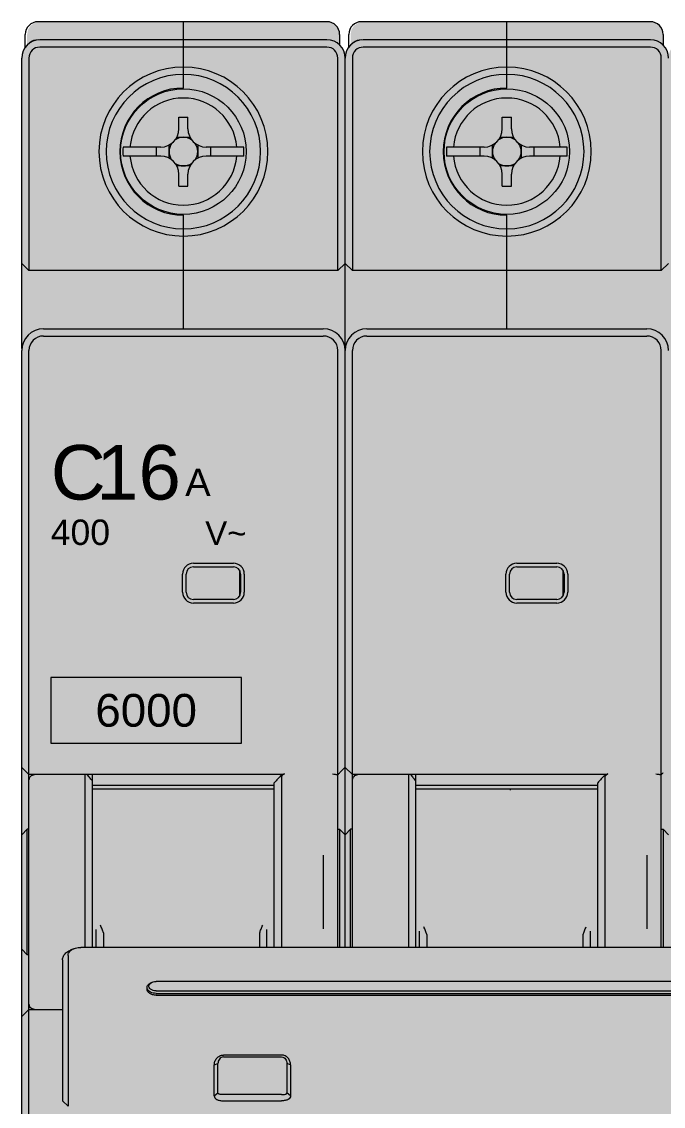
# Model space of a CAD drawing. Header units: millimetres. Extents: x 0 to 418, y -44 to 411.
# Drawn here: x 216.4 to 251.7, y 291.3 to 351 of the extents above; entities that cross this region are included whole.
import ezdxf
from ezdxf.enums import TextEntityAlignment as Align

# ---------------------------------------------------------------- set-up
doc = ezdxf.new("R2010")
doc.units = ezdxf.units.MM
for name, color, linetype, lineweight, true_color in [('BODY', 7, 'Continuous', 5, 0xf0f1eb), ('DETAILS', 7, 'Continuous', 5, 0x2f373d), ('INDICATOR', 7, 'Continuous', 5, 0x3d9868), ('LEVERS', 7, 'Continuous', 5, 0x2b7ac1), ('MARKING', 7, 'Continuous', 5, 0x2f373d), ('RECESS', 7, 'Continuous', 5, 0x6c747a), ('TERMINALS', 7, 'Continuous', 5, 0xa4adb6)]:
    doc.layers.add(name, color=color, linetype=linetype, lineweight=lineweight, true_color=true_color)
doc.layers.add('PARAMETERS', color=7, linetype='Continuous', plot=False)
doc.styles.add('BLOCK_ARIAL', font='arial.ttf')

# ---------------------------------------------------------------- blocks, each defined once
blk = doc.blocks.new('AV_3PN_72')
at = {"layer": 'BODY', "true_color": 0xf0f1eb}
h = blk.add_hatch(color=7, dxfattribs=at)
h.paths.add_polyline_path([(14.7, 2.2), (14.7, 0), (3.2, 0), (3.2, 2.2), (1.4, 2.2), (1.13, 2.255), (0.905, 2.405), (0.755, 2.63), (0.7, 2.9), (0.7, 3.4), (0.827, 3.4), (0.69, 3.49), (0.48, 3.81), (0.42, 4), (0.4, 4.2), (0.4, 15.5), (0.4, 20.3), (0.4, 26.24), (0.4, 29.95), (0.4, 36.25), (0.4, 39.96), (0.4, 62.9), (0.42, 63.14), (0.426, 63.16), (0.4, 63.16), (0.4, 67.7), (0.4, 79), (0.42, 79.2), (0.48, 79.39), (0.552, 79.5), (0.552, 79.5), (0.69, 79.71), (0.7, 79.717), (0.7, 80.3), (0.755, 80.57), (0.905, 80.795), (1.13, 80.945), (1.4, 81), (9.3, 81), (9.3, 80), (9.3, 80), (9.3, 81), (17.2, 81), (17.47, 80.945), (17.695, 80.795), (17.845, 80.57), (17.9, 80.3), (17.9, 79.717), (17.91, 79.71), (18.12, 79.39), (18.18, 79.2), (18.2, 79), (18.22, 79.2), (18.28, 79.39), (18.352, 79.5), (18.352, 79.5), (18.49, 79.71), (18.5, 79.717), (18.5, 80.3), (18.555, 80.57), (18.705, 80.795), (18.93, 80.945), (19.2, 81), (27.1, 81), (27.1, 80), (27.1, 80), (27.1, 81), (35, 81), (35.27, 80.945), (35.495, 80.795), (35.645, 80.57), (35.7, 80.3), (35.7, 79.717), (35.71, 79.71), (35.92, 79.39), (35.98, 79.2), (36, 79), (36.02, 79.2), (36.08, 79.39), (36.152, 79.5), (36.152, 79.5), (36.29, 79.71), (36.3, 79.717), (36.3, 80.3), (36.355, 80.57), (36.505, 80.795), (36.73, 80.945), (37, 81), (44.9, 81), (44.9, 80), (44.9, 80), (44.9, 81), (52.8, 81), (53.07, 80.945), (53.295, 80.795), (53.445, 80.57), (53.5, 80.3), (53.5, 79.717), (53.51, 79.71), (53.72, 79.39), (53.78, 79.2), (53.8, 79), (53.82, 79.2), (53.88, 79.39), (53.952, 79.5), (53.952, 79.5), (54.09, 79.71), (54.1, 79.717), (54.1, 80.3), (54.155, 80.57), (54.305, 80.795), (54.53, 80.945), (54.8, 81), (62.7, 81), (62.7, 80), (62.7, 80), (62.7, 81), (70.6, 81), (70.87, 80.945), (71.095, 80.795), (71.245, 80.57), (71.3, 80.3), (71.3, 79.717), (71.31, 79.71), (71.52, 79.39), (71.58, 79.2), (71.6, 79), (71.6, 67.7), (71.6, 62.9), (71.6, 39.975), (71.6, 39.97), (71.6, 36.25), (71.6, 29.95), (71.6, 26.23), (71.6, 26.225), (71.6, 20.3), (71.6, 15.5), (71.6, 4.2), (71.58, 4), (71.52, 3.81), (71.31, 3.49), (71.3, 3.483), (71.3, 2.9), (71.245, 2.63), (71.095, 2.405), (70.87, 2.255), (70.6, 2.2), (68.8, 2.2), (68.1, 2.2), (68.1, 0), (56.6, 0), (56.6, 2.2), (54.8, 2.2), (54.53, 2.255), (54.305, 2.405), (54.155, 2.63), (54.1, 2.9), (54.1, 3.4), (54.227, 3.4), (54.09, 3.49), (53.88, 3.81), (53.82, 4), (53.8, 4.2), (53.78, 4), (53.72, 3.81), (53.51, 3.49), (53.5, 3.483), (53.5, 2.9), (53.445, 2.63), (53.295, 2.405), (53.07, 2.255), (52.8, 2.2), (44.9, 2.2), (44.9, 3.2), (44.9, 3.2), (44.9, 2.2), (37, 2.2), (36.73, 2.255), (36.505, 2.405), (36.355, 2.63), (36.3, 2.9), (36.3, 3.4), (36.427, 3.4), (36.29, 3.49), (36.08, 3.81), (36.02, 4), (36, 4.2), (35.98, 4), (35.92, 3.81), (35.71, 3.49), (35.7, 3.483), (35.7, 2.9), (35.645, 2.63), (35.495, 2.405), (35.27, 2.255), (35, 2.2), (27.1, 2.2), (27.1, 3.2), (27.1, 3.2), (27.1, 2.2), (19.2, 2.2), (18.93, 2.255), (18.705, 2.405), (18.555, 2.63), (18.5, 2.9), (18.5, 3.4), (18.627, 3.4), (18.49, 3.49), (18.28, 3.81), (18.22, 4), (18.2, 4.2), (18.18, 4), (18.12, 3.81), (17.91, 3.49), (17.9, 3.483), (17.9, 2.9), (17.845, 2.63), (17.695, 2.405), (17.47, 2.255), (17.2, 2.2), (15.4, 2.2)])
h.paths.add_polyline_path([(9.3, 2.2), (9.3, 3.2), (9.3, 3.2), (9.3, 2.2)], flags=0)
h.paths.add_polyline_path([(62.7, 2.2), (62.7, 3.2), (62.7, 3.2), (62.7, 2.2)], flags=0)
at = {"layer": 'INDICATOR', "true_color": 0x3d9868}
for points in [[(9.425, 49.175), (9.295, 49.365), (9.25, 49.6), (9.25, 50.6), (9.295, 50.835), (9.425, 51.025), (9.615, 51.155), (9.85, 51.2), (12.05, 51.2), (12.285, 51.155), (12.475, 51.025), (12.605, 50.835), (12.65, 50.6), (12.65, 49.6), (12.605, 49.365), (12.475, 49.175), (12.285, 49.045), (12.05, 49), (9.85, 49), (9.615, 49.045)], [(30.275, 49.175), (30.085, 49.045), (29.85, 49), (27.65, 49), (27.415, 49.045), (27.225, 49.175), (27.095, 49.365), (27.05, 49.6), (27.05, 50.6), (27.095, 50.835), (27.225, 51.025), (27.415, 51.155), (27.65, 51.2), (29.85, 51.2), (30.085, 51.155), (30.275, 51.025), (30.405, 50.835), (30.45, 50.6), (30.45, 49.6), (30.405, 49.365)]]:
    blk.add_hatch(color=105, dxfattribs=at).paths.add_polyline_path(points)
at = {"layer": 'LEVERS'}
blk.add_hatch(color=256, dxfattribs=at).paths.add_polyline_path([(2.655, 29.425), (2.66, 29.475), (2.675, 29.525), (2.695, 29.57), (2.725, 29.615), (2.755, 29.665), (2.79, 29.705), (2.83, 29.745), (2.845, 29.755), (2.86, 29.77), (2.875, 29.78), (2.89, 29.79), (2.94, 29.825), (2.99, 29.86), (3.045, 29.885), (3.1, 29.91), (3.212, 29.957), (3.225, 29.965), (3.265, 29.98), (3.285, 29.99), (3.31, 30), (3.33, 30.005), (3.355, 30.015), (3.425, 30.03), (3.5, 30.045), (3.575, 30.05), (3.65, 30.055), (3.9, 30.055), (4.3, 30.055), (4.5, 30.055), (4.9, 30.055), (13.5, 30.055), (13.9, 30.055), (14.3, 30.055), (14.7, 30.055), (17.8, 30.055), (17.9, 30.055), (18.2, 30.055), (18.5, 30.055), (18.6, 30.055), (21.7, 30.055), (22.1, 30.055), (22.3, 30.055), (22.7, 30.055), (31.3, 30.055), (31.7, 30.055), (32.1, 30.055), (32.5, 30.055), (35.6, 30.055), (35.7, 30.055), (36, 30.055), (36.3, 30.055), (36.4, 30.055), (39.5, 30.055), (39.9, 30.055), (40.1, 30.055), (40.5, 30.055), (49.1, 30.055), (49.5, 30.055), (49.9, 30.055), (50.3, 30.055), (53.4, 30.055), (53.5, 30.055), (53.8, 30.055), (54.1, 30.055), (54.2, 30.055), (57.3, 30.055), (57.7, 30.055), (57.9, 30.055), (58.3, 30.055), (66.9, 30.055), (67.3, 30.055), (67.7, 30.055), (68.1, 30.055), (68.95, 30.055), (68.975, 30.055), (69, 30.055), (69.025, 30.05), (69.05, 30.05), (69.125, 30.04), (69.195, 30.025), (69.265, 30.005), (69.335, 29.98), (69.35, 29.975), (69.36, 29.97), (69.375, 29.965), (69.378, 29.962), (69.5, 29.91), (69.52, 29.905), (69.54, 29.895), (69.56, 29.885), (69.575, 29.875), (69.63, 29.845), (69.675, 29.815), (69.725, 29.78), (69.77, 29.745), (69.81, 29.705), (69.845, 29.665), (69.875, 29.615), (69.905, 29.57), (69.925, 29.525), (69.94, 29.475), (69.945, 29.425), (69.95, 29.375), (69.95, 21.61), (69.65, 21.31), (69.65, 21.305), (54.2, 21.305), (53.8, 21.305), (53.4, 21.305), (36.4, 21.305), (36, 21.305), (35.6, 21.305), (18.6, 21.305), (18.2, 21.305), (17.8, 21.305), (2.95, 21.305), (2.95, 21.31), (2.65, 21.61), (2.65, 26.64), (2.65, 29.375)])
at = {"layer": 'RECESS', "true_color": 0x6c747a}
for points in [[(3.9, 30.055), (3.9, 39.56), (3.99, 39.56), (4.3, 39.56), (14.7, 39.56), (14.72, 39.56), (14.735, 39.565), (14.755, 39.57), (14.775, 39.575), (14.795, 39.58), (14.815, 39.59), (14.84, 39.6), (14.835, 39.595), (14.825, 39.59), (14.825, 39.585), (14.82, 39.585), (14.815, 39.58), (14.795, 39.565), (14.775, 39.545), (14.76, 39.53), (14.74, 39.51), (14.735, 39.5), (14.725, 39.49), (14.72, 39.48), (14.715, 39.465), (14.71, 39.46), (14.705, 39.45), (14.7, 39.44), (14.7, 39.43), (14.7, 30.055), (14.3, 30.055), (13.9, 30.055), (13.5, 30.055), (4.9, 30.055), (4.5, 30.055), (4.3, 30.055)], [(17.9, 30.055), (17.8, 30.055), (17.8, 36.55), (17.8, 39.56), (17.83, 39.59), (17.855, 39.615), (17.885, 39.645), (17.91, 39.675), (17.985, 39.745), (18.055, 39.82), (18.13, 39.895), (18.2, 39.975), (18.2, 39.96), (18.6, 39.56), (18.87, 39.56), (18.9, 39.56), (21.7, 39.56), (21.79, 39.56), (22.1, 39.56), (32.5, 39.56), (32.52, 39.56), (32.535, 39.565), (32.555, 39.57), (32.575, 39.575), (32.595, 39.58), (32.615, 39.59), (32.64, 39.6), (32.635, 39.595), (32.625, 39.59), (32.625, 39.585), (32.62, 39.585), (32.615, 39.58), (32.595, 39.565), (32.575, 39.545), (32.56, 39.53), (32.54, 39.51), (32.535, 39.5), (32.525, 39.49), (32.52, 39.48), (32.515, 39.465), (32.51, 39.46), (32.505, 39.45), (32.5, 39.44), (32.5, 39.43), (32.5, 30.055), (32.1, 30.055), (31.7, 30.055), (31.3, 30.055), (22.7, 30.055), (22.3, 30.055), (22.1, 30.055), (21.7, 30.055), (18.6, 30.055), (18.5, 30.055), (18.2, 30.055)], [(36.7, 39.56), (39.5, 39.56), (39.59, 39.56), (39.9, 39.56), (50.3, 39.56), (50.32, 39.56), (50.335, 39.565), (50.355, 39.57), (50.375, 39.575), (50.395, 39.58), (50.415, 39.59), (50.44, 39.6), (50.435, 39.595), (50.425, 39.59), (50.425, 39.585), (50.42, 39.585), (50.415, 39.58), (50.395, 39.565), (50.375, 39.545), (50.36, 39.53), (50.34, 39.51), (50.335, 39.5), (50.325, 39.49), (50.32, 39.48), (50.315, 39.465), (50.31, 39.46), (50.305, 39.45), (50.3, 39.44), (50.3, 39.43), (50.3, 30.055), (49.9, 30.055), (49.5, 30.055), (49.1, 30.055), (40.5, 30.055), (40.1, 30.055), (39.9, 30.055), (39.5, 30.055), (36.4, 30.055), (36.3, 30.055), (36, 30.055), (35.7, 30.055), (35.6, 30.055), (35.6, 36.55), (35.6, 39.56), (35.63, 39.59), (35.655, 39.615), (35.685, 39.645), (35.71, 39.675), (35.785, 39.745), (35.855, 39.82), (35.93, 39.895), (36, 39.975), (36, 39.96), (36.4, 39.56), (36.67, 39.56)]]:
    blk.add_hatch(color=8, dxfattribs=at).paths.add_polyline_path(points)
at = {"layer": 'TERMINALS', "true_color": 0xa4adb6}
for points in [[(10.503, 69.358), (10.356, 69.321), (10.207, 69.289), (10.057, 69.262), (9.907, 69.24), (9.756, 69.222), (9.604, 69.21), (9.452, 69.202), (9.3, 69.2), (9.148, 69.202), (8.996, 69.21), (8.844, 69.222), (8.693, 69.24), (8.543, 69.262), (8.393, 69.289), (8.244, 69.321), (8.096, 69.358), (7.95, 69.4), (7.805, 69.447), (7.662, 69.498), (7.52, 69.554), (7.381, 69.614), (7.243, 69.68), (7.108, 69.749), (6.975, 69.823), (6.844, 69.901), (6.717, 69.984), (6.591, 70.07), (6.469, 70.161), (6.35, 70.256), (6.234, 70.354), (6.121, 70.456), (6.012, 70.562), (5.906, 70.671), (5.804, 70.784), (5.705, 70.9), (5.611, 71.019), (5.52, 71.141), (5.434, 71.267), (5.351, 71.394), (5.273, 71.525), (5.199, 71.658), (5.13, 71.793), (5.064, 71.931), (5.004, 72.071), (4.948, 72.212), (4.897, 72.355), (4.85, 72.5), (4.808, 72.646), (4.771, 72.794), (4.739, 72.943), (4.712, 73.093), (4.69, 73.243), (4.672, 73.394), (4.66, 73.546), (4.652, 73.698), (4.65, 73.85), (4.652, 74.002), (4.66, 74.154), (4.672, 74.306), (4.69, 74.457), (4.712, 74.607), (4.739, 74.757), (4.771, 74.906), (4.808, 75.054), (4.808, 75.054), (4.808, 75.054), (4.85, 75.2), (4.897, 75.345), (4.948, 75.488), (5.004, 75.63), (5.064, 75.769), (5.13, 75.907), (5.199, 76.042), (5.273, 76.175), (5.351, 76.306), (5.434, 76.434), (5.52, 76.559), (5.611, 76.681), (5.706, 76.8), (5.804, 76.916), (5.906, 77.029), (6.012, 77.138), (6.121, 77.244), (6.234, 77.346), (6.35, 77.445), (6.469, 77.539), (6.591, 77.63), (6.717, 77.716), (6.845, 77.799), (6.975, 77.877), (7.108, 77.951), (7.243, 78.021), (7.381, 78.086), (7.521, 78.146), (7.662, 78.202), (7.805, 78.253), (7.95, 78.3), (8.097, 78.342), (8.244, 78.379), (8.393, 78.411), (8.543, 78.438), (8.693, 78.46), (8.844, 78.478), (8.996, 78.49), (9.148, 78.498), (9.3, 78.5), (9.452, 78.498), (9.604, 78.49), (9.756, 78.478), (9.907, 78.46), (10.058, 78.438), (10.207, 78.411), (10.356, 78.379), (10.504, 78.342), (10.65, 78.3), (10.795, 78.253), (10.938, 78.202), (11.08, 78.146), (11.219, 78.086), (11.357, 78.021), (11.492, 77.951), (11.625, 77.877), (11.756, 77.799), (11.883, 77.716), (12.009, 77.63), (12.131, 77.539), (12.25, 77.445), (12.366, 77.346), (12.479, 77.244), (12.588, 77.138), (12.694, 77.029), (12.796, 76.916), (12.895, 76.8), (12.989, 76.681), (13.08, 76.559), (13.166, 76.434), (13.249, 76.306), (13.327, 76.175), (13.401, 76.042), (13.471, 75.907), (13.536, 75.769), (13.596, 75.63), (13.652, 75.488), (13.703, 75.345), (13.75, 75.2), (13.792, 75.054), (13.829, 74.906), (13.861, 74.757), (13.888, 74.608), (13.91, 74.457), (13.928, 74.306), (13.94, 74.154), (13.948, 74.002), (13.95, 73.85), (13.948, 73.698), (13.94, 73.546), (13.928, 73.394), (13.91, 73.243), (13.888, 73.093), (13.861, 72.943), (13.829, 72.794), (13.792, 72.647), (13.75, 72.5), (13.703, 72.355), (13.652, 72.212), (13.596, 72.071), (13.536, 71.931), (13.471, 71.793), (13.401, 71.658), (13.327, 71.525), (13.249, 71.395), (13.166, 71.267), (13.08, 71.142), (12.989, 71.019), (12.895, 70.9), (12.796, 70.784), (12.694, 70.671), (12.588, 70.562), (12.479, 70.456), (12.366, 70.354), (12.25, 70.256), (12.131, 70.161), (12.009, 70.07), (11.883, 69.984), (11.756, 69.901), (11.625, 69.823), (11.492, 69.749), (11.357, 69.68), (11.219, 69.615), (11.08, 69.554), (10.938, 69.498), (10.795, 69.447), (10.65, 69.4), (10.65, 69.4), (10.65, 69.4)], [(28.156, 69.321), (28.007, 69.289), (27.857, 69.262), (27.707, 69.24), (27.556, 69.222), (27.404, 69.21), (27.252, 69.202), (27.1, 69.2), (26.948, 69.202), (26.796, 69.21), (26.644, 69.222), (26.493, 69.24), (26.343, 69.262), (26.193, 69.289), (26.044, 69.321), (25.896, 69.358), (25.75, 69.4), (25.605, 69.447), (25.462, 69.498), (25.32, 69.554), (25.181, 69.614), (25.043, 69.68), (24.908, 69.749), (24.775, 69.823), (24.644, 69.901), (24.517, 69.984), (24.391, 70.07), (24.269, 70.161), (24.15, 70.256), (24.034, 70.354), (23.921, 70.456), (23.812, 70.562), (23.706, 70.671), (23.604, 70.784), (23.505, 70.9), (23.411, 71.019), (23.32, 71.141), (23.234, 71.267), (23.151, 71.394), (23.073, 71.525), (22.999, 71.658), (22.93, 71.793), (22.864, 71.931), (22.804, 72.071), (22.748, 72.212), (22.697, 72.355), (22.65, 72.5), (22.608, 72.646), (22.571, 72.794), (22.539, 72.943), (22.512, 73.093), (22.49, 73.243), (22.472, 73.394), (22.46, 73.546), (22.452, 73.698), (22.45, 73.85), (22.452, 74.002), (22.46, 74.154), (22.472, 74.306), (22.49, 74.457), (22.512, 74.607), (22.539, 74.757), (22.571, 74.906), (22.608, 75.054), (22.608, 75.054), (22.608, 75.054), (22.65, 75.2), (22.697, 75.345), (22.748, 75.488), (22.804, 75.63), (22.864, 75.769), (22.93, 75.907), (22.999, 76.042), (23.073, 76.175), (23.151, 76.306), (23.234, 76.434), (23.32, 76.559), (23.411, 76.681), (23.506, 76.8), (23.604, 76.916), (23.706, 77.029), (23.812, 77.138), (23.921, 77.244), (24.034, 77.346), (24.15, 77.445), (24.269, 77.539), (24.391, 77.63), (24.517, 77.716), (24.645, 77.799), (24.775, 77.877), (24.908, 77.951), (25.043, 78.021), (25.181, 78.086), (25.321, 78.146), (25.462, 78.202), (25.605, 78.253), (25.75, 78.3), (25.897, 78.342), (26.044, 78.379), (26.193, 78.411), (26.343, 78.438), (26.493, 78.46), (26.644, 78.478), (26.796, 78.49), (26.948, 78.498), (27.1, 78.5), (27.252, 78.498), (27.404, 78.49), (27.556, 78.478), (27.707, 78.46), (27.858, 78.438), (28.007, 78.411), (28.156, 78.379), (28.304, 78.342), (28.45, 78.3), (28.595, 78.253), (28.738, 78.202), (28.88, 78.146), (29.019, 78.086), (29.157, 78.021), (29.292, 77.951), (29.425, 77.877), (29.556, 77.799), (29.683, 77.716), (29.809, 77.63), (29.931, 77.539), (30.05, 77.445), (30.166, 77.346), (30.279, 77.244), (30.388, 77.138), (30.494, 77.029), (30.596, 76.916), (30.695, 76.8), (30.789, 76.681), (30.88, 76.559), (30.966, 76.434), (31.049, 76.306), (31.127, 76.175), (31.201, 76.042), (31.271, 75.907), (31.336, 75.769), (31.396, 75.63), (31.452, 75.488), (31.503, 75.345), (31.55, 75.2), (31.592, 75.054), (31.629, 74.906), (31.661, 74.757), (31.688, 74.608), (31.71, 74.457), (31.728, 74.306), (31.74, 74.154), (31.748, 74.002), (31.75, 73.85), (31.748, 73.698), (31.74, 73.546), (31.728, 73.394), (31.71, 73.243), (31.688, 73.093), (31.661, 72.943), (31.629, 72.794), (31.592, 72.647), (31.55, 72.5), (31.503, 72.355), (31.452, 72.212), (31.396, 72.071), (31.336, 71.931), (31.271, 71.793), (31.201, 71.658), (31.127, 71.525), (31.049, 71.395), (30.966, 71.267), (30.88, 71.142), (30.789, 71.019), (30.695, 70.9), (30.596, 70.784), (30.494, 70.671), (30.388, 70.562), (30.279, 70.456), (30.166, 70.354), (30.05, 70.256), (29.931, 70.161), (29.809, 70.07), (29.683, 69.984), (29.556, 69.901), (29.425, 69.823), (29.292, 69.749), (29.157, 69.68), (29.019, 69.615), (28.88, 69.554), (28.738, 69.498), (28.595, 69.447), (28.45, 69.4), (28.45, 69.4), (28.45, 69.4), (28.303, 69.358)]]:
    blk.add_hatch(color=253, dxfattribs=at).paths.add_polyline_path(points)
at = {"layer": 'DETAILS', "color": 250, "linetype": 'ByBlock', "lineweight": 5, "true_color": 0x2f373d}
for p, q in [((17.2, 81), (1.3, 81)), ((9.3, 77.35), (9.3, 81)), ((35, 81), (19.1, 81)), ((27.1, 77.35), (27.1, 81)), ((0.6, 79.597), (0.6, 80.3)), ((17.2, 80), (1.4, 80)), ((17.9, 80.3), (17.9, 79.697)), ((18.4, 79.597), (18.4, 80.3)), ((35, 80), (19.2, 80)), ((35.7, 80.3), (35.7, 79.697)), ((17.2, 79.6), (1.4, 79.6)), ((35, 79.6), (19.2, 79.6)), ((0.4, 63.02), (0.4, 79)), ((0.8, 79), (0.8, 67.3)), ((17.8, 67.3), (17.8, 79)), ((18.2, 63.02), (18.2, 79)), ((18.6, 79), (18.6, 67.3)), ((35.6, 67.3), (35.6, 79)), ((9.05, 75.1), (9.05, 75.753)), ((9.05, 75.753), (9.55, 75.753)), ((9.55, 75.1), (9.55, 75.753)), ((26.85, 75.1), (26.85, 75.753)), ((26.85, 75.753), (27.35, 75.753)), ((27.35, 75.1), (27.35, 75.753)), ((8.938, 74.639), (9.662, 74.639)), ((26.738, 74.639), (27.462, 74.639)), ((8.05, 74.1), (5.98, 74.1)), ((7.809, 74.1), (7.809, 73.6)), ((8.511, 73.488), (8.511, 74.212)), ((10.089, 74.212), (10.089, 73.488)), ((12.62, 74.1), (10.55, 74.1)), ((10.791, 74.1), (10.791, 73.6)), ((25.85, 74.1), (23.78, 74.1)), ((25.609, 74.1), (25.609, 73.6)), ((26.311, 73.488), (26.311, 74.212)), ((27.889, 74.212), (27.889, 73.488)), ((30.42, 74.1), (28.35, 74.1)), ((28.591, 74.1), (28.591, 73.6)), ((8.05, 73.6), (5.98, 73.6)), ((12.62, 73.6), (10.55, 73.6)), ((25.85, 73.6), (23.78, 73.6)), ((30.42, 73.6), (28.35, 73.6)), ((9.662, 73.061), (8.938, 73.061)), ((27.462, 73.061), (26.738, 73.061)), ((9.05, 71.947), (9.05, 72.6)), ((9.55, 71.947), (9.55, 72.6)), ((26.85, 71.947), (26.85, 72.6)), ((27.35, 71.947), (27.35, 72.6)), ((9.05, 71.947), (9.55, 71.947)), ((26.85, 71.947), (27.35, 71.947)), ((9.3, 64.1), (9.3, 70.35)), ((27.1, 64.1), (27.1, 70.35)), ((0.8, 67.3), (0.4, 67.7)), ((18.2, 67.7), (17.8, 67.3)), ((18.6, 67.3), (18.2, 67.7)), ((36, 67.7), (35.6, 67.3)), ((17.8, 67.3), (0.8, 67.3)), ((35.6, 67.3), (18.6, 67.3)), ((1.6, 64.1), (17, 64.1)), ((19.4, 64.1), (34.8, 64.1)), ((1.6, 63.7), (17, 63.7)), ((19.4, 63.7), (34.8, 63.7)), ((0.4, 63.158), (0.43, 63.158)), ((0.4, 4.2), (0.4, 62.9)), ((0.8, 39.56), (0.8, 62.9)), ((17.8, 30.055), (17.8, 62.9)), ((18.2, 63.158), (18.23, 63.158)), ((18.2, 30.055), (18.2, 62.9)), ((18.6, 39.56), (18.6, 62.9)), ((35.6, 30.055), (35.6, 62.9)), ((9.85, 51.2), (12.05, 51.2)), ((9.85, 51), (12.05, 51)), ((12.4, 49.418), (12.4, 50.782)), ((27.65, 51.2), (29.85, 51.2)), ((27.65, 51), (29.85, 51)), ((30.2, 49.418), (30.2, 50.782)), ((9.25, 49.6), (9.25, 50.6)), ((9.45, 49.6), (9.45, 50.6)), ((12.45, 50.6), (12.45, 49.6)), ((12.65, 50.6), (12.65, 49.6)), ((27.05, 49.6), (27.05, 50.6)), ((27.25, 49.6), (27.25, 50.6)), ((30.25, 50.6), (30.25, 49.6)), ((30.45, 50.6), (30.45, 49.6)), ((12.05, 49.2), (9.85, 49.2)), ((12.05, 49), (9.85, 49)), ((29.85, 49.2), (27.65, 49.2)), ((29.85, 49), (27.65, 49)), ((0.8, 39.56), (0.4, 39.96)), ((14.7, 39.56), (0.8, 39.56)), ((0.8, 20.3), (0.8, 39.56)), ((3.9, 30.055), (3.9, 39.56)), ((3.991, 39.56), (4.102, 39.435)), ((4.102, 39.435), (4.128, 39.407)), ((4.3, 30.055), (4.3, 39.56)), ((14.7, 39.432), (14.7, 30.055)), ((17.8, 39.56), (17.774, 39.56)), ((17.8, 39.56), (17.8, 39.56)), ((18.6, 39.56), (18.2, 39.96)), ((32.5, 39.56), (18.6, 39.56)), ((18.6, 30.055), (18.6, 39.56)), ((21.7, 30.055), (21.7, 39.56)), ((21.791, 39.56), (21.902, 39.435)), ((21.902, 39.435), (21.928, 39.407)), ((22.1, 30.055), (22.1, 39.56)), ((32.5, 39.432), (32.5, 30.055)), ((35.6, 39.56), (35.574, 39.56)), ((35.6, 39.56), (35.6, 39.56)), ((4.3, 38.981), (14.3, 38.981)), ((14.3, 30.055), (14.3, 39.104)), ((22.1, 38.981), (32.1, 38.981)), ((32.1, 30.055), (32.1, 39.104)), ((4.3, 38.78), (14.3, 38.78)), ((9.5, 38.75), (9.5, 38.78)), ((22.1, 38.78), (32.1, 38.78)), ((27.3, 38.711), (27.3, 38.78)), ((0.4, 36.25), (0.7, 36.55)), ((0.8, 36.55), (0.7, 36.55)), ((0.7, 29.65), (0.7, 36.55)), ((17.8, 36.55), (17.9, 36.55)), ((18.2, 36.25), (17.9, 36.55)), ((17.9, 36.55), (17.9, 30.055)), ((18.2, 36.25), (18.5, 36.55)), ((18.6, 36.55), (18.5, 36.55)), ((18.5, 30.055), (18.5, 36.55)), ((35.6, 36.55), (35.7, 36.55)), ((36, 36.25), (35.7, 36.55)), ((35.7, 36.55), (35.7, 30.055)), ((17, 35.129), (17, 31.071)), ((34.8, 35.129), (34.8, 31.071)), ((4.5, 30.055), (4.5, 31.038)), ((4.9, 30.819), (4.9, 30.055)), ((13.5, 30.055), (13.5, 30.819)), ((13.9, 30.055), (13.9, 31.038)), ((22.3, 30.055), (22.3, 30.954)), ((22.7, 30.733), (22.7, 30.055)), ((31.3, 30.055), (31.3, 30.733)), ((31.7, 30.055), (31.7, 30.954)), ((0.4, 29.95), (0.7, 29.65)), ((3.264, 29.981), (3.099, 29.911)), ((68.95, 30.055), (3.65, 30.055)), ((0.8, 29.65), (0.7, 29.65)), ((2.65, 29.376), (2.65, 21.611)), ((2.95, 29.606), (2.95, 21.306)), ((64.8, 28.173), (7.8, 28.173)), ((7.8, 27.66), (64.8, 27.66)), ((7.8, 27.52), (64.8, 27.52)), ((7.8, 27.416), (64.8, 27.416)), ((0.4, 26.24), (0.8, 26.64)), ((0.8, 26.64), (2.65, 26.64)), ((1.1, 26.64), (1.4, 26.64)), ((14.7, 24.129), (11.5, 24.129)), ((11.5, 24.021), (14.7, 24.021)), ((10.999, 23.583), (11.2, 23.659)), ((11, 21.878), (11, 23.582)), ((11.2, 22.047), (11.2, 23.659)), ((15.2, 23.584), (15, 23.66)), ((15, 23.66), (15, 22.049)), ((15.2, 23.584), (15.2, 21.879)), ((2.65, 21.611), (2.952, 21.309)), ((11, 21.878), (11.2, 22.047)), ((14.7, 21.947), (11.5, 21.947)), ((11.5, 21.61), (14.7, 21.61)), ((15.201, 21.88), (15, 22.049))]:
    blk.add_line(p, q, dxfattribs=at)
for centre in [(9.3, 73.85), (27.1, 73.85)]:
    blk.add_circle(centre, 3.455, dxfattribs=at)
for centre, radius, start, end in [((1.3, 80.3), 0.7, 90, 180), ((17.2, 80.3), 0.7, 0, 90), ((19.1, 80.3), 0.7, 90, 180), ((35, 80.3), 0.7, 0, 90), ((1.4, 79), 1, 90, 180), ((1.3, 79.3), 0.7, 90, 130.6008), ((17.2, 79), 1, 0, 90), ((19.2, 79), 1, 90, 180), ((19.1, 79.3), 0.7, 90, 130.6008), ((35, 79), 1, 0, 90), ((1.4, 79), 0.6, 90, 180), ((17.2, 79), 0.6, 0, 90), ((19.2, 79), 0.6, 90, 180), ((35, 79), 0.6, 0, 90), ((9.3, 73.85), 4.65, 90.00094, -90.00094), ((9.3, 73.85), 4.65, -90, 90), ((27.1, 73.85), 4.65, 90.00094, -90.00094), ((27.1, 73.85), 4.65, -90, 90), ((9.3, 73.85), 4.25, 90.00103, -90.00103), ((9.3, 73.85), 4.25, -90, 90), ((27.1, 73.85), 4.25, 90.00103, -90.00103), ((27.1, 73.85), 4.25, -90, 90), ((9.3, 73.85), 3.5, 90, -90), ((27.1, 73.85), 3.5, 90, -90), ((9.3, 73.85), 2.95, 4.86141, 175.13859), ((27.1, 73.85), 2.95, 4.86141, 175.13859), ((8.05, 75.1), 1, -90, 0), ((9.3, 73.85), 0.789, 55.03912, 124.96088), ((10.55, 75.1), 1, 180, -90), ((25.85, 75.1), 1, -90, 0), ((27.1, 73.85), 0.789, 55.03912, 124.96088), ((28.35, 75.1), 1, 180, -90), ((9.3, 73.85), 3.329, 175.69339, -175.69339), ((9.3, 73.85), 0.789, 145.03912, -145.03912), ((9.3, 73.85), 0.789, -34.96088, 34.96088), ((9.3, 73.85), 3.329, -4.30661, 4.30661), ((27.1, 73.85), 3.329, 175.69339, -175.69339), ((27.1, 73.85), 0.789, 145.03912, -145.03912), ((27.1, 73.85), 0.789, -34.96088, 34.96088), ((27.1, 73.85), 3.329, -4.30661, 4.30661), ((9.3, 73.85), 2.95, -175.13859, -4.86141), ((8.05, 72.6), 1, 0, 90), ((10.55, 72.6), 1, 90, 180), ((27.1, 73.85), 2.95, -175.13859, -4.86141), ((25.85, 72.6), 1, 0, 90), ((28.35, 72.6), 1, 90, 180), ((9.3, 73.85), 0.789, -124.96088, -55.03912), ((27.1, 73.85), 0.789, -124.96088, -55.03912), ((1.6, 62.9), 1.2, 90, 180), ((17, 62.9), 1.2, 0, 90), ((19.4, 62.9), 1.2, 90, 180), ((34.8, 62.9), 1.2, 0, 90), ((1.6, 62.9), 0.8, 90, 180), ((17, 62.9), 0.8, 0, 90), ((19.4, 62.9), 0.8, 90, 180), ((34.8, 62.9), 0.8, 0, 90), ((9.85, 50.6), 0.6, 90, 180), ((9.85, 50.6), 0.4, 90, 180), ((12.05, 50.6), 0.6, 0, 90), ((12.05, 50.6), 0.4, 0, 90), ((27.65, 50.6), 0.6, 90, 180), ((27.65, 50.6), 0.4, 90, 180), ((29.85, 50.6), 0.6, 0, 90), ((29.85, 50.6), 0.4, 0, 90), ((9.85, 49.6), 0.6, 180, -90), ((9.85, 49.6), 0.4, 180, -90), ((12.05, 49.6), 0.6, -90, 0), ((12.05, 49.6), 0.4, -90, 0), ((27.65, 49.6), 0.6, 180, -90), ((27.65, 49.6), 0.4, 180, -90), ((29.85, 49.6), 0.6, -90, 0), ((29.85, 49.6), 0.4, -90, 0), ((-55.395, -13.677), 79.755, 41.54088, 41.72705), ((69.183, -8.679), 72.769, 138.47872, 138.95623), ((0.733, 56.632), 24.14, -45.00883, -44.6317), ((-37.595, -13.677), 79.755, 41.54088, 41.72705), ((86.983, -8.679), 72.769, 138.47872, 138.95623), ((18.533, 56.632), 24.14, -45.00883, -44.6317), ((7.744, 27.587), 0.565, 112.91217, 114.96659)]:
    blk.add_arc(centre, radius, start, end, dxfattribs=at)
for points, start_tangent, end_tangent in [([(0.8, 39.219), (0.823, 39.351), (0.893, 39.466)], (0, 1), (0.677993, 0.735069)), ([(0.893, 39.466), (0.99, 39.536)], (0.677993, 0.735069), (0.914358, 0.404907)), ([(0.99, 39.536), (1.1, 39.56)], (0.914358, 0.404907), (1, 0)), ([(14.86, 39.611), (14.773, 39.574), (14.7, 39.56)], (-0.892886, -0.450283), (-1, 0)), ([(14.7, 39.432), (14.713, 39.467), (14.742, 39.508), (14.814, 39.58)], (-0.000001, 1), (0.779463, 0.626449)), ([(14.814, 39.58), (14.826, 39.589), (14.86, 39.611)], (0.779463, 0.626449), (0.892886, 0.450283)), ([(17.5, 39.611), (17.661, 39.578), (17.728, 39.566), (17.777, 39.56)], (0.977632, -0.210321), (0.999991, -0.004183)), ([(17.912, 39.673), (18.2, 39.973)], (0.702438, 0.711745), (0.675361, 0.737487)), ([(18.6, 39.219), (18.623, 39.351), (18.693, 39.466)], (0, 1), (0.677993, 0.735069)), ([(18.693, 39.466), (18.79, 39.536)], (0.677993, 0.735069), (0.914358, 0.404907)), ([(18.79, 39.536), (18.9, 39.56)], (0.914358, 0.404907), (1, 0)), ([(32.66, 39.611), (32.573, 39.574), (32.5, 39.56)], (-0.892886, -0.450283), (-1, 0)), ([(32.5, 39.432), (32.513, 39.467), (32.542, 39.508), (32.614, 39.58)], (-0.000001, 1), (0.779463, 0.626449)), ([(32.614, 39.58), (32.626, 39.589), (32.66, 39.611)], (0.779463, 0.626449), (0.892886, 0.450283)), ([(35.3, 39.611), (35.461, 39.578), (35.528, 39.566), (35.577, 39.56)], (0.977632, -0.210321), (0.999991, -0.004183)), ([(4.895, 30.857), (4.866, 30.947), (4.828, 31.051), (4.734, 31.268)], (-0.268282, 0.96334), (-0.425463, 0.904976)), ([(13.505, 30.857), (13.533, 30.947), (13.572, 31.051), (13.666, 31.268)], (0.268282, 0.96334), (0.425463, 0.904976)), ([(22.695, 30.771), (22.666, 30.862), (22.628, 30.966), (22.534, 31.183)], (-0.26454, 0.964375), (-0.427017, 0.904244)), ([(31.305, 30.771), (31.333, 30.862), (31.372, 30.966), (31.466, 31.183)], (0.26454, 0.964375), (0.427017, 0.904244)), ([(4.895, 30.857), (4.9, 30.819)], (0.268282, -0.96334), (0, -1)), ([(13.5, 30.819), (13.505, 30.857)], (0, 1), (0.268282, 0.96334)), ([(22.695, 30.771), (22.7, 30.733)], (0.26454, -0.964375), (0, -1)), ([(31.3, 30.733), (31.305, 30.771)], (0, 1), (0.26454, 0.964375)), ([(2.831, 29.744), (2.889, 29.792), (3.099, 29.911)], (0.738261, 0.674515), (0.920993, 0.389579)), ([(2.95, 29.606), (2.984, 29.745), (3.084, 29.87)], (0, 1), (0.750516, 0.660852)), ([(3.084, 29.87), (3.123, 29.902), (3.264, 29.981)], (0.750516, 0.660852), (0.92089, 0.389821)), ([(3.264, 29.981), (3.353, 30.013), (3.65, 30.055)], (0.92089, 0.389821), (1, 0)), ([(2.65, 29.376), (2.696, 29.569), (2.831, 29.744)], (0, 1), (0.738261, 0.674515)), ([(7.3, 27.84), (7.314, 27.915), (7.354, 27.985), (7.42, 28.048), (7.506, 28.099)], (0, 1), (0.906489, 0.422229)), ([(7.406, 27.96), (7.465, 28.057), (7.579, 28.13)], (0.259078, 0.965856), (0.920808, 0.390016)), ([(7.579, 28.13), (7.63, 28.149), (7.8, 28.173)], (0.920808, 0.390016), (1, 0)), ([(7.313, 27.766), (7.3, 27.84)], (-0.345896, 0.938273), (0, 1)), ([(7.8, 27.416), (7.608, 27.445), (7.446, 27.523), (7.338, 27.637), (7.3, 27.763)], (-1, 0), (0.000005, 1)), ([(7.8, 27.52), (7.636, 27.537), (7.49, 27.589), (7.313, 27.766)], (-1, 0), (-0.345896, 0.938273)), ([(7.8, 27.66), (7.631, 27.684), (7.494, 27.752), (7.414, 27.85), (7.4, 27.905), (7.406, 27.96)], (-1, 0), (0.259078, 0.965856)), ([(0.893, 26.734), (0.823, 26.849), (0.8, 26.981)], (-0.677993, 0.735069), (0, 1)), ([(0.99, 26.664), (0.893, 26.734)], (-0.914358, 0.404907), (-0.677993, 0.735069)), ([(1.1, 26.64), (0.99, 26.664)], (-1, 0), (-0.914358, 0.404907)), ([(11, 23.582), (11.035, 23.776), (11.136, 23.951), (11.298, 24.079), (11.5, 24.129)], (0.002646, 0.999996), (1, -0.000653)), ([(11.5, 24.021), (11.376, 23.986), (11.28, 23.899), (11.221, 23.784), (11.2, 23.658)], (-1, 0.000474), (0.004677, -0.999989)), ([(15.2, 23.584), (15.165, 23.777), (15.063, 23.951), (14.902, 24.08), (14.7, 24.129)], (-0.005236, 0.999986), (-1, -0.000527)), ([(14.7, 24.021), (14.824, 23.986), (14.919, 23.899), (14.979, 23.785), (15, 23.66)], (1, 0.00032), (0, -1)), ([(11, 21.878), (11.035, 21.772), (11.137, 21.687), (11.298, 21.63), (11.5, 21.61)], (0.01171, -0.999931), (1, 0.000143)), ([(11.5, 21.947), (11.376, 21.953), (11.281, 21.972), (11.246, 21.986), (11.221, 22.003), (11.205, 22.024), (11.2, 22.047)], (-1, 0.00018), (0, 1)), ([(14.7, 21.947), (14.824, 21.953), (14.92, 21.972), (14.954, 21.986), (14.979, 22.004), (14.995, 22.024), (15, 22.048)], (1, 0.000409), (-0.011914, 0.999929)), ([(15.2, 21.879), (15.165, 21.773), (15.064, 21.687), (14.902, 21.63), (14.7, 21.61)], (-0.00642, -0.999979), (-1, 0.000234))]:
    blk.add_spline(points, degree=3, dxfattribs=dict(at, start_tangent=start_tangent, end_tangent=end_tangent))
at = {"layer": 'MARKING', "color": 250, "lineweight": 5, "true_color": 0x2f373d}
blk.add_lwpolyline([(2, 41.3), (12.5, 41.3), (12.5, 44.9), (2, 44.9)], close=True, dxfattribs=at)
at = {"layer": 'MARKING', "color": 250, "true_color": 0x2f373d, "style": 'BLOCK_ARIAL'}
for s, height, p in [('A', 1.5, (9.4, 54.9)), ('V~', 1.3, (10.5, 52.2))]:
    blk.add_text(s, height=height, dxfattribs=at).set_placement(p)
for tag, p, height in [('CURVE', (2, 54.7), 3), ('IN_A', (4.5, 54.7), 3), ('UE_V', (2, 52.2), 1.4)]:
    blk.add_attdef(tag, p, '', height=height, dxfattribs=at)
blk.add_attdef('ICN_A', text='', height=1.8, dxfattribs=at).set_placement((7.25, 43.1), align=Align.MIDDLE_CENTER)
at = {"layer": 'PARAMETERS', "color": 250, "true_color": 0x2f373d, "style": 'BLOCK_ARIAL', "flags": 1}
for tag in ['WIDTH_MM', 'STANDARD', 'UIMP_KV', 'DESCRIPTION', 'POLES', 'FREQ_HZ', 'HEIGHT_MM', 'DEPTH_MM', 'ICS_KA', 'ID', 'IP']:
    blk.add_attdef(tag, (2, 20), '', height=0.4, dxfattribs=at)

msp = doc.modelspace()

# ---------------------------------------------------------------- block references
msp.add_blockref('AV_3PN_72', (216, 270)).add_auto_attribs({'IN_A': '16', 'CURVE': 'C', 'UE_V': '400', 'ICN_A': '6000'})

doc.saveas('drawing.dxf')
